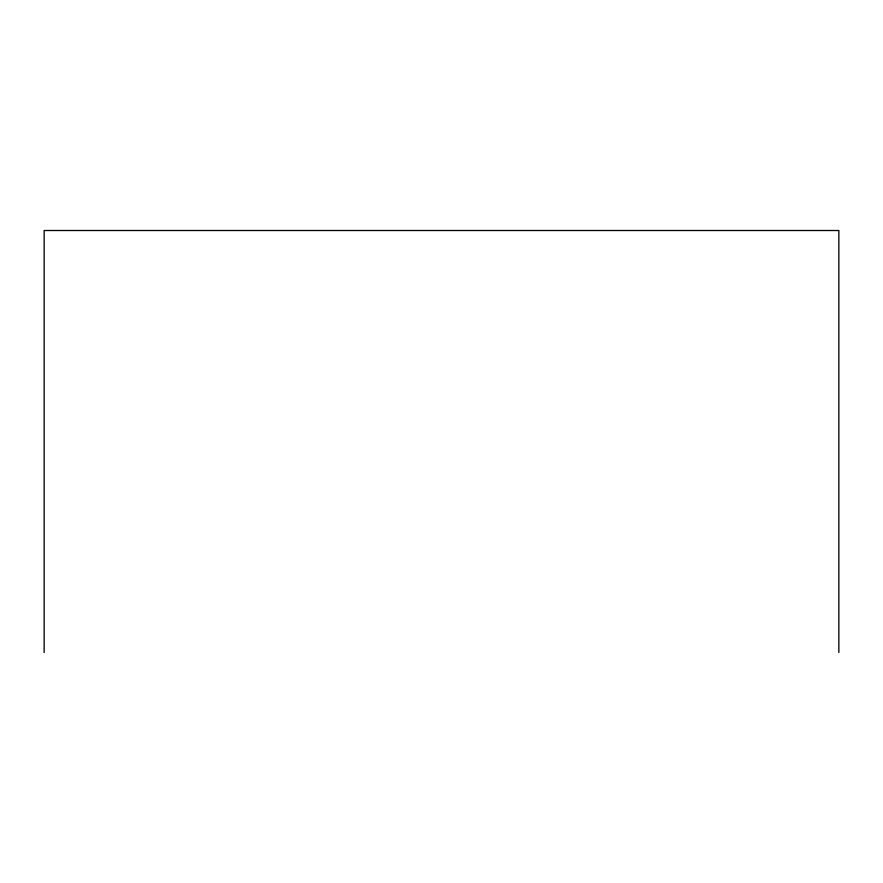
<?xml version="1.0" encoding="UTF-8"?>
<svg xmlns="http://www.w3.org/2000/svg" width="883" height="883" viewBox="0 0 883 883"><rect width="100%" height="100%" fill="white"/><g stroke="black" fill="none" stroke-linecap="round" stroke-linejoin="round"><path stroke-width="1.32" d="M838.85 652.493L838.85 230.507L44.15 230.507L44.15 652.493"/></g></svg>
